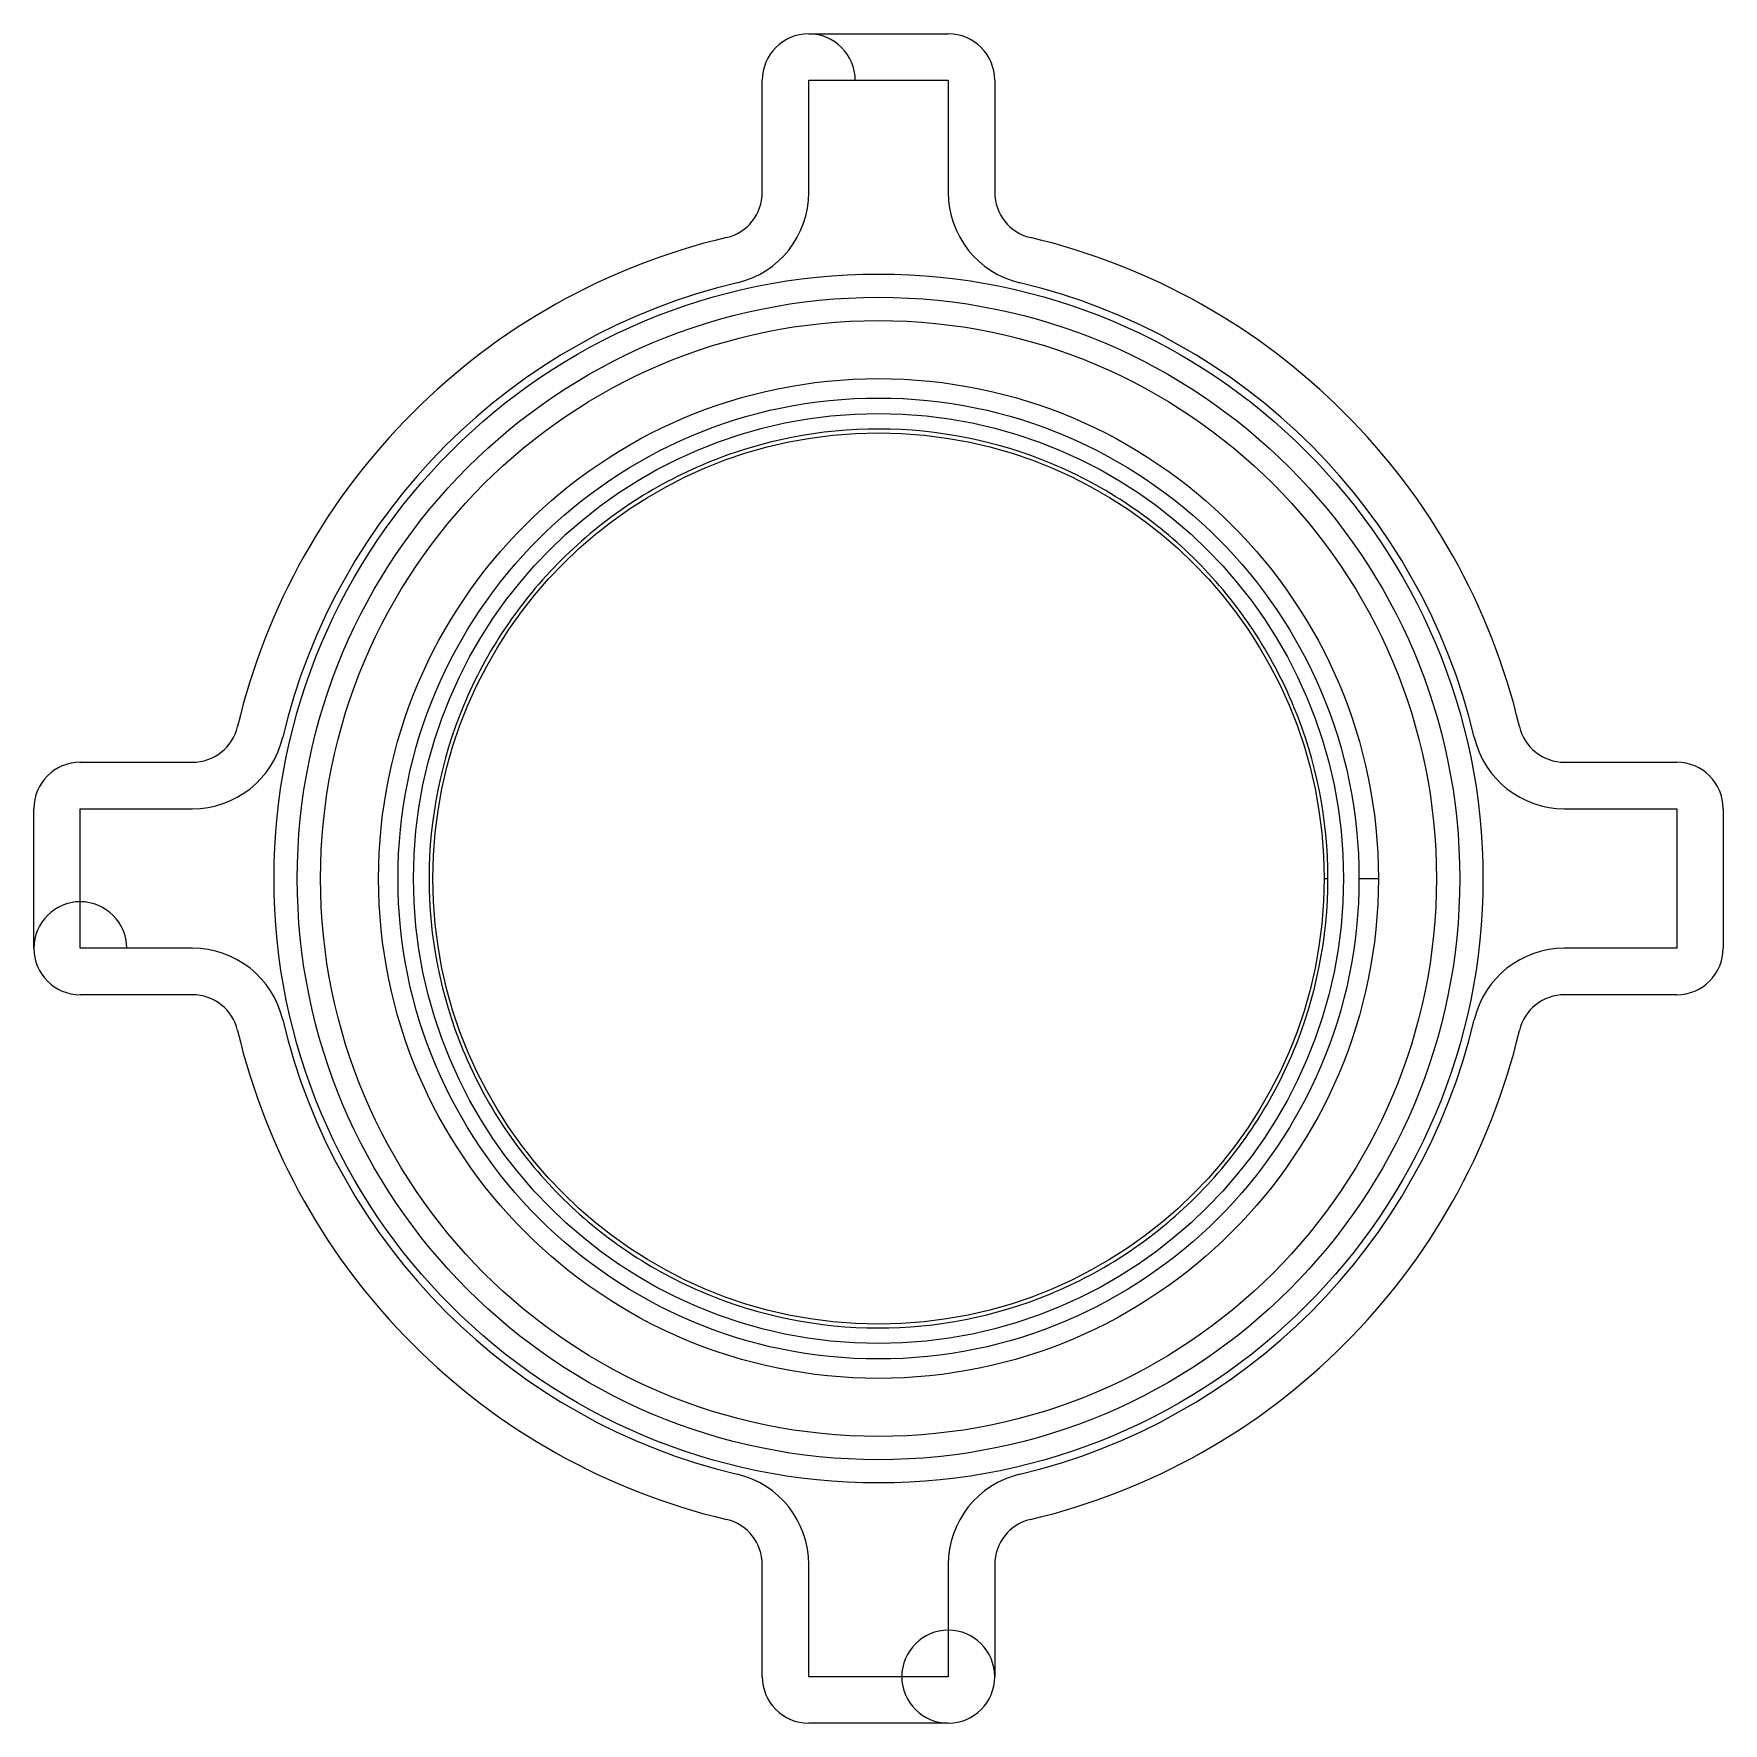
# Model space of a CAD drawing. Header units: millimetres. Extents: x -109 to 109, y -109 to 109.
import ezdxf

# ---------------------------------------------------------------- set-up
doc = ezdxf.new("R2010")
doc.units = ezdxf.units.MM
doc.layers.add('Body', color=7, linetype='CONTINUOUS')

msp = doc.modelspace()

# ---------------------------------------------------------------- linework, layer by layer
at = {"layer": 'Body'}
for p, q in [((-9, 109, 84), (9, 109, 84)), ((-9, 109), (9, 109)), ((-9, 109), (-9, 109, 84)), ((-9, 109, 84), (9, 109, 84)), ((-9, 109), (9, 109)), ((-9, 109), (-9, 109, 84)), ((9, 109), (9, 109, 84)), ((9, 109), (9, 109, 84)), ((-15, 88.54, 84), (-15, 103, 84)), ((-15, 88.54), (-15, 103)), ((-15, 103), (-15, 103, 84)), ((-15, 88.54, 84), (-15, 103, 84)), ((-15, 88.54), (-15, 103)), ((-15, 103), (-15, 103, 84)), ((-9, 103, 90), (9, 103, 90)), ((-9, 88.54, 90), (-9, 103, 90)), ((-9, 103, 90), (9, 103, 90)), ((-9, 88.54, 90), (-9, 103, 90)), ((9, 103, 90), (9, 88.54, 90)), ((9, 103, 90), (9, 88.54, 90)), ((15, 103, 84), (15, 88.54, 84)), ((15, 103), (15, 88.54)), ((15, 103), (15, 103, 84)), ((15, 103, 84), (15, 88.54, 84)), ((15, 103), (15, 88.54)), ((15, 103), (15, 103, 84)), ((-15, 88.54, 84), (-15, 88.54)), ((-15, 88.54, 84), (-15, 88.54)), ((15, 88.54, 84), (15, 88.54)), ((15, 88.54, 84), (15, 88.54)), ((-19.62, 82.71, 84), (-19.62, 82.71)), ((-19.62, 82.71, 84), (-19.62, 82.71)), ((19.62, 82.71, 84), (19.62, 82.71)), ((19.62, 82.71, 84), (19.62, 82.71)), ((-82.71, 19.62, 84), (-82.71, 19.62)), ((-82.71, 19.62, 84), (-82.71, 19.62)), ((82.71, 19.62, 84), (82.71, 19.62)), ((82.71, 19.62, 84), (82.71, 19.62)), ((-103, 15, 84), (-88.54, 15, 84)), ((-103, 15), (-88.54, 15)), ((-103, 15), (-103, 15, 84)), ((-103, 15, 84), (-88.54, 15, 84)), ((-103, 15), (-88.54, 15)), ((-103, 15), (-103, 15, 84)), ((-88.54, 15, 84), (-88.54, 15)), ((-88.54, 15, 84), (-88.54, 15)), ((88.54, 15, 84), (103, 15, 84)), ((88.54, 15, 84), (88.54, 15)), ((88.54, 15), (103, 15)), ((88.54, 15, 84), (88.54, 15)), ((88.54, 15, 84), (103, 15, 84)), ((88.54, 15), (103, 15)), ((103, 15), (103, 15, 84)), ((103, 15), (103, 15, 84)), ((-109, -9, 84), (-109, 9, 84)), ((-109, -9), (-109, 9)), ((-109, 9), (-109, 9, 84)), ((-109, -9, 84), (-109, 9, 84)), ((-109, -9), (-109, 9)), ((-109, 9), (-109, 9, 84)), ((-103, 9, 90), (-88.54, 9, 90)), ((-103, -9, 90), (-103, 9, 90)), ((-103, 9, 90), (-88.54, 9, 90)), ((-103, -9, 90), (-103, 9, 90)), ((88.54, 9, 90), (103, 9, 90)), ((88.54, 9, 90), (103, 9, 90)), ((103, 9, 90), (103, -9, 90)), ((103, 9, 90), (103, -9, 90)), ((109, 9, 84), (109, -9, 84)), ((109, 9), (109, -9)), ((109, 9), (109, 9, 84)), ((109, 9, 84), (109, -9, 84)), ((109, 9), (109, -9)), ((109, 9), (109, 9, 84)), ((57.5, 0, 87), (57.5, 0, 90)), ((57.5, 0, 87), (57.5, 0, 90)), ((57.5, 0, 87), (58, 0, 86.5)), ((57.5, 0, 87), (58, 0, 86.5)), ((62, 0, 82.5), (64.5, 0, 80)), ((62, 0, 82.5), (64.5, 0, 80)), ((78, 0), (78, 0, 77)), ((78, 0), (78, 0, 77)), ((-109, -9), (-109, -9, 84)), ((-109, -9), (-109, -9, 84)), ((-88.54, -9, 90), (-103, -9, 90)), ((-88.54, -9, 90), (-103, -9, 90)), ((103, -9, 90), (88.54, -9, 90)), ((103, -9, 90), (88.54, -9, 90)), ((109, -9), (109, -9, 84)), ((109, -9), (109, -9, 84)), ((-88.54, -15, 84), (-103, -15, 84)), ((-88.54, -15), (-103, -15)), ((-103, -15), (-103, -15, 84)), ((-88.54, -15, 84), (-103, -15, 84)), ((-88.54, -15), (-103, -15)), ((-103, -15), (-103, -15, 84)), ((-88.54, -15, 84), (-88.54, -15)), ((-88.54, -15, 84), (-88.54, -15)), ((103, -15, 84), (88.54, -15, 84)), ((103, -15), (88.54, -15)), ((88.54, -15, 84), (88.54, -15)), ((103, -15, 84), (88.54, -15, 84)), ((88.54, -15, 84), (88.54, -15)), ((103, -15), (88.54, -15)), ((103, -15), (103, -15, 84)), ((103, -15), (103, -15, 84)), ((-82.71, -19.62, 84), (-82.71, -19.62)), ((-82.71, -19.62, 84), (-82.71, -19.62)), ((82.71, -19.62, 84), (82.71, -19.62)), ((82.71, -19.62, 84), (82.71, -19.62)), ((-19.62, -82.71, 84), (-19.62, -82.71)), ((-19.62, -82.71, 84), (-19.62, -82.71)), ((19.62, -82.71, 84), (19.62, -82.71)), ((19.62, -82.71, 84), (19.62, -82.71)), ((-15, -103, 84), (-15, -88.54, 84)), ((-15, -103), (-15, -88.54)), ((-15, -88.54, 84), (-15, -88.54)), ((-15, -103, 84), (-15, -88.54, 84)), ((-15, -88.54, 84), (-15, -88.54)), ((-15, -103), (-15, -88.54)), ((-9, -103, 90), (-9, -88.54, 90)), ((-9, -103, 90), (-9, -88.54, 90)), ((9, -88.54, 90), (9, -103, 90)), ((9, -88.54, 90), (9, -103, 90)), ((15, -88.54, 84), (15, -103, 84)), ((15, -88.54, 84), (15, -88.54)), ((15, -88.54), (15, -103)), ((15, -88.54, 84), (15, -88.54)), ((15, -88.54, 84), (15, -103, 84)), ((15, -88.54), (15, -103)), ((-15, -103), (-15, -103, 84)), ((-15, -103), (-15, -103, 84)), ((9, -103, 90), (-9, -103, 90)), ((9, -103, 90), (-9, -103, 90)), ((15, -103), (15, -103, 84)), ((15, -103), (15, -103, 84)), ((9, -109, 84), (-9, -109, 84)), ((9, -109), (-9, -109)), ((-9, -109), (-9, -109, 84)), ((9, -109, 84), (-9, -109, 84)), ((9, -109), (-9, -109)), ((-9, -109), (-9, -109, 84)), ((9, -109), (9, -109, 84)), ((9, -109), (9, -109, 84))]:
    msp.add_line(p, q, dxfattribs=at)
for centre, radius in [((0, 0), 78), ((0, 0, 77), 78), ((0, 0), 78), ((0, 0, 77), 78), ((0, 0, 80), 75), ((0, 0, 80), 75), ((0, 0, 87.5), 72), ((0, 0, 82.5), 72), ((0, 0, 87.5), 72), ((0, 0, 82.5), 72), ((0, 0, 80), 64.5), ((0, 0, 80), 64.5), ((0, 0, 82.5), 62), ((0, 0, 82.5), 62), ((0, 0, 87.5), 60), ((0, 0, 87.5), 60), ((0, 0, 87), 57.5), ((0, 0, 90), 57.5), ((0, 0, 87), 57.5), ((0, 0, 90), 57.5)]:
    msp.add_circle(centre, radius, dxfattribs=at)
for centre, radius, start, end in [((-9, 103, 84), 6, 90, 180), ((-9, 103), 6, 90, 180), ((-9, 103), 6, 90, 180), ((-9, 103, 84), 6, 90, 180), ((-9, 103, 84), 6, 0, 90), ((-9, 103, 84), 6, 0, 90), ((9, 103, 84), 6, 0, 0), ((9, 103, 84), 6, 0, 0), ((9, 103, 84), 6, 0, 90), ((9, 103), 6, 0, 90), ((9, 103), 6, 0, 90), ((9, 103, 84), 6, 0, 90), ((-9, 103, 84), 0, 180, 0), ((-9, 103, 84), 0, 180, 0), ((9, 103, 84), 0, 90, 0), ((9, 103, 84), 0, 90, 0), ((-21, 88.54, 84), 6, -76.6576, 0), ((-21, 88.54, 84), 6, -76.6576, 0), ((-21, 88.54), 6, -76.6576, 0), ((-21, 88.54), 6, -76.6576, 0), ((-21, 88.54, 90), 12, -76.6576, 0), ((-21, 88.54, 90), 12, -76.6576, 0), ((-9, 88.54, 84), 0, 180, 180), ((-9, 88.54, 84), 0, 180, 180), ((21, 88.54, 90), 12, 180, -103.3424), ((21, 88.54, 90), 12, 180, -103.3424), ((9, 88.54, 84), 0, 0, 0), ((9, 88.54, 84), 0, 0, 0), ((21, 88.54, 84), 6, 180, -103.3424), ((21, 88.54, 84), 6, 180, -103.3424), ((21, 88.54), 6, 180, -103.3424), ((21, 88.54), 6, 180, -103.3424), ((0, 0, 84), 85, 103.3424, 166.6576), ((0, 0), 85, 103.3424, 166.6576), ((0, 0, 84), 85, 103.3424, 166.6576), ((0, 0), 85, 103.3424, 166.6576), ((0, 0, 84), 85, 13.3424, 76.6576), ((0, 0), 85, 13.3424, 76.6576), ((0, 0, 84), 85, 13.3424, 76.6576), ((0, 0), 85, 13.3424, 76.6576), ((0, 0, 90), 79, 103.3424, 166.6576), ((0, 0, 90), 79, 103.3424, 166.6576), ((-18.23, 76.87, 84), 0, 0, 103.3424), ((-18.23, 76.87, 84), 0, 0, 103.3424), ((0, 0, 90), 79, 13.3424, 76.6576), ((0, 0, 90), 79, 13.3424, 76.6576), ((18.23, 76.87, 84), 0, 76.6576, 0), ((18.23, 76.87, 84), 0, 76.6576, 0), ((-88.54, 21, 84), 6, -90, -13.3424), ((-88.54, 21, 84), 6, -90, -13.3424), ((-88.54, 21), 6, -90, -13.3424), ((-88.54, 21), 6, -90, -13.3424), ((-88.54, 21, 90), 12, -90, -13.3424), ((-88.54, 21, 90), 12, -90, -13.3424), ((-76.87, 18.23, 84), 0, 0, 166.6576), ((-76.87, 18.23, 84), 0, 0, 166.6576), ((88.54, 21, 90), 12, -166.6576, -90), ((76.87, 18.23, 84), 0, 0, 13.3424), ((76.87, 18.23, 84), 0, 0, 13.3424), ((88.54, 21, 90), 12, -166.6576, -90), ((88.54, 21, 84), 6, -166.6576, -90), ((88.54, 21, 84), 6, -166.6576, -90), ((88.54, 21), 6, -166.6576, -90), ((88.54, 21), 6, -166.6576, -90), ((-103, 9, 84), 6, 90, 90), ((-103, 9, 84), 6, 90, 90), ((-103, 9, 84), 6, 90, 180), ((-103, 9), 6, 90, 180), ((-103, 9), 6, 90, 180), ((-103, 9, 84), 6, 90, 180), ((103, 9, 84), 6, 0, 0), ((103, 9, 84), 6, 0, 0), ((103, 9, 84), 6, 0, 90), ((103, 9), 6, 0, 90), ((103, 9), 6, 0, 90), ((103, 9, 84), 6, 0, 90), ((-103, 9, 84), 0, 180, 0), ((-103, 9, 84), 0, 180, 0), ((-88.54, 9, 84), 0, 90, 90), ((-88.54, 9, 84), 0, 90, 90), ((88.54, 9, 84), 0, 90, 90), ((88.54, 9, 84), 0, 90, 90), ((103, 9, 84), 0, 90, 0), ((103, 9, 84), 0, 90, 0), ((75, 0, 77), 3, 0, 0), ((75, 0, 77), 3, 0, 0), ((60, 0, 85), 0, 180, 0), ((60, 0, 85), 0, 180, 0), ((72, 0, 85), 0, 0, 0), ((72, 0, 85), 0, 0, 0), ((-103, -9, 84), 6, 0, 180), ((-103, -9, 84), 6, 0, 180), ((103, -9, 84), 6, -90, -90), ((103, -9, 84), 6, -90, -90), ((-103, -9, 84), 6, 180, -90), ((-103, -9), 6, 180, -90), ((-103, -9), 6, 180, -90), ((-103, -9, 84), 6, 180, -90), ((-103, -9, 84), 0, -90, 0), ((-103, -9, 84), 0, -90, 0), ((-88.54, -21, 90), 12, 13.3424, 90), ((-88.54, -9, 84), 0, -90, -90), ((-88.54, -21, 90), 12, 13.3424, 90), ((-88.54, -9, 84), 0, -90, -90), ((88.54, -21, 90), 12, 90, 166.6576), ((88.54, -21, 90), 12, 90, 166.6576), ((88.54, -9, 84), 0, -90, -90), ((88.54, -9, 84), 0, -90, -90), ((103, -9, 84), 0, 0, 0), ((103, -9, 84), 6, -90, 0), ((103, -9, 84), 0, 0, 0), ((103, -9), 6, -90, 0), ((103, -9), 6, -90, 0), ((103, -9, 84), 6, -90, 0), ((-88.54, -21, 84), 6, 13.3424, 90), ((-88.54, -21, 84), 6, 13.3424, 90), ((-88.54, -21), 6, 13.3424, 90), ((-88.54, -21), 6, 13.3424, 90), ((88.54, -21, 84), 6, 90, 166.6576), ((88.54, -21, 84), 6, 90, 166.6576), ((88.54, -21), 6, 90, 166.6576), ((88.54, -21), 6, 90, 166.6576), ((0, 0, 84), 85, -166.6576, -103.3424), ((0, 0), 85, -166.6576, -103.3424), ((0, 0, 84), 85, -166.6576, -103.3424), ((0, 0), 85, -166.6576, -103.3424), ((0, 0, 90), 79, -166.6576, -103.3424), ((-76.87, -18.23, 84), 0, -166.6576, 0), ((-76.87, -18.23, 84), 0, -166.6576, 0), ((0, 0, 90), 79, -166.6576, -103.3424), ((0, 0, 90), 79, -76.6576, -13.3424), ((0, 0, 90), 79, -76.6576, -13.3424), ((0, 0, 84), 85, -76.6576, -13.3424), ((0, 0), 85, -76.6576, -13.3424), ((0, 0, 84), 85, -76.6576, -13.3424), ((0, 0), 85, -76.6576, -13.3424), ((76.87, -18.23, 84), 0, 0, -13.3424), ((76.87, -18.23, 84), 0, 0, -13.3424), ((-21, -88.54, 90), 12, 0, 76.6576), ((-21, -88.54, 90), 12, 0, 76.6576), ((-18.23, -76.87, 84), 0, 0, -103.3424), ((-18.23, -76.87, 84), 0, 0, -103.3424), ((21, -88.54, 90), 12, 103.3424, -180), ((21, -88.54, 90), 12, 103.3424, -180), ((18.23, -76.87, 84), 0, 0, -76.6576), ((18.23, -76.87, 84), 0, 0, -76.6576), ((-21, -88.54, 84), 6, 0, 76.6576), ((-21, -88.54, 84), 6, 0, 76.6576), ((-21, -88.54), 6, 0, 76.6576), ((-21, -88.54), 6, 0, 76.6576), ((21, -88.54, 84), 6, 103.3424, -180), ((21, -88.54, 84), 6, 103.3424, -180), ((21, -88.54), 6, 103.3424, 180), ((21, -88.54), 6, 103.3424, 180), ((-9, -88.54, 84), 0, 180, 180), ((-9, -88.54, 84), 0, 180, 180), ((9, -88.54, 84), 0, 0, 0), ((9, -88.54, 84), 0, 0, 0), ((-9, -103, 84), 6, 180, 180), ((-9, -103, 84), 6, 180, 180), ((9, -103, 84), 6, 0, -90), ((9, -103, 84), 6, 0, -90), ((-9, -103, 84), 6, 180, -90), ((-9, -103), 6, 180, -90), ((-9, -103), 6, 180, -90), ((-9, -103, 84), 6, 180, -90), ((-9, -103, 84), 0, -90, 0), ((-9, -103, 84), 0, -90, 0), ((9, -103, 84), 0, 0, 0), ((9, -103, 84), 6, -90, 0), ((9, -103, 84), 0, 0, 0), ((9, -103), 6, -90, 0), ((9, -103), 6, -90, 0), ((9, -103, 84), 6, -90, 0)]:
    msp.add_arc(centre, radius, start, end, dxfattribs=at)
msp.add_open_spline([(58, 0, 86.5), (58, -7.62, 86.5), (56.48, -15.23, 86.5), (53.56, -22.26, 86.5), (50.64, -29.3, 86.5), (46.31, -35.75, 86.5), (40.91, -41.12, 86.5), (35.54, -46.47, 86.5), (29.1, -50.75, 86.5), (22.09, -53.63, 86.5), (15.08, -56.52, 86.5), (7.5, -58.01, 86.5), (-0.08, -58, 86.5), (-7.68, -57.99, 86.5), (-15.28, -56.47, 86.5), (-22.3, -53.54, 86.5), (-29.32, -50.62, 86.5), (-35.76, -46.3, 86.5), (-41.12, -40.91, 86.5), (-46.47, -35.54, 86.5), (-50.75, -29.1, 86.5), (-53.63, -22.09, 86.5), (-56.52, -15.08, 86.5), (-58.01, -7.5, 86.5), (-58, 0.08, 86.5), (-57.99, 7.68, 86.5), (-56.47, 15.28, 86.5), (-53.54, 22.3, 86.5), (-50.62, 29.32, 86.5), (-46.3, 35.76, 86.5), (-40.91, 41.12, 86.5), (-35.54, 46.47, 86.5), (-29.1, 50.75, 86.5), (-22.09, 53.63, 86.5), (-15.08, 56.52, 86.5), (-7.5, 58.01, 86.5), (0.08, 58, 86.5), (7.68, 57.99, 86.5), (15.28, 56.47, 86.5), (22.3, 53.54, 86.5), (29.32, 50.62, 86.5), (35.76, 46.3, 86.5), (41.12, 40.91, 86.5), (46.46, 35.54, 86.5), (50.73, 29.12, 86.5), (53.61, 22.13, 86.5), (56.5, 15.13, 86.5), (58, 7.57, 86.5), (58, 0, 86.5)], degree=3, knots=[0, 0, 0, 0, 0.062705, 0.062705, 0.062705, 0.12541, 0.12541, 0.12541, 0.18781, 0.18781, 0.18781, 0.25021, 0.25021, 0.25021, 0.31281, 0.31281, 0.31281, 0.37541, 0.37541, 0.37541, 0.43781, 0.43781, 0.43781, 0.50021, 0.50021, 0.50021, 0.56281, 0.56281, 0.56281, 0.62541, 0.62541, 0.62541, 0.68781, 0.68781, 0.68781, 0.75021, 0.75021, 0.75021, 0.81281, 0.81281, 0.81281, 0.87541, 0.87541, 0.87541, 0.937705, 0.937705, 0.937705, 1, 1, 1, 1], dxfattribs=at)
msp.add_open_spline([(58, 0, 86.5), (58, -7.62, 86.5), (56.48, -15.23, 86.5), (53.56, -22.26, 86.5), (50.64, -29.3, 86.5), (46.31, -35.75, 86.5), (40.91, -41.12, 86.5), (35.54, -46.47, 86.5), (29.1, -50.75, 86.5), (22.09, -53.63, 86.5), (15.08, -56.52, 86.5), (7.5, -58.01, 86.5), (-0.08, -58, 86.5), (-7.68, -57.99, 86.5), (-15.28, -56.47, 86.5), (-22.3, -53.54, 86.5), (-29.32, -50.62, 86.5), (-35.76, -46.3, 86.5), (-41.12, -40.91, 86.5), (-46.47, -35.54, 86.5), (-50.75, -29.1, 86.5), (-53.63, -22.09, 86.5), (-56.52, -15.08, 86.5), (-58.01, -7.5, 86.5), (-58, 0.08, 86.5), (-57.99, 7.68, 86.5), (-56.47, 15.28, 86.5), (-53.54, 22.3, 86.5), (-50.62, 29.32, 86.5), (-46.3, 35.76, 86.5), (-40.91, 41.12, 86.5), (-35.54, 46.47, 86.5), (-29.1, 50.75, 86.5), (-22.09, 53.63, 86.5), (-15.08, 56.52, 86.5), (-7.5, 58.01, 86.5), (0.08, 58, 86.5), (7.68, 57.99, 86.5), (15.28, 56.47, 86.5), (22.3, 53.54, 86.5), (29.32, 50.62, 86.5), (35.76, 46.3, 86.5), (41.12, 40.91, 86.5), (46.46, 35.54, 86.5), (50.73, 29.12, 86.5), (53.61, 22.13, 86.5), (56.5, 15.13, 86.5), (58, 7.57, 86.5), (58, 0, 86.5)], degree=3, knots=[0, 0, 0, 0, 0.062705, 0.062705, 0.062705, 0.12541, 0.12541, 0.12541, 0.18781, 0.18781, 0.18781, 0.25021, 0.25021, 0.25021, 0.31281, 0.31281, 0.31281, 0.37541, 0.37541, 0.37541, 0.43781, 0.43781, 0.43781, 0.50021, 0.50021, 0.50021, 0.56281, 0.56281, 0.56281, 0.62541, 0.62541, 0.62541, 0.68781, 0.68781, 0.68781, 0.75021, 0.75021, 0.75021, 0.81281, 0.81281, 0.81281, 0.87541, 0.87541, 0.87541, 0.937705, 0.937705, 0.937705, 1, 1, 1, 1], dxfattribs=at)

doc.saveas('drawing.dxf')
